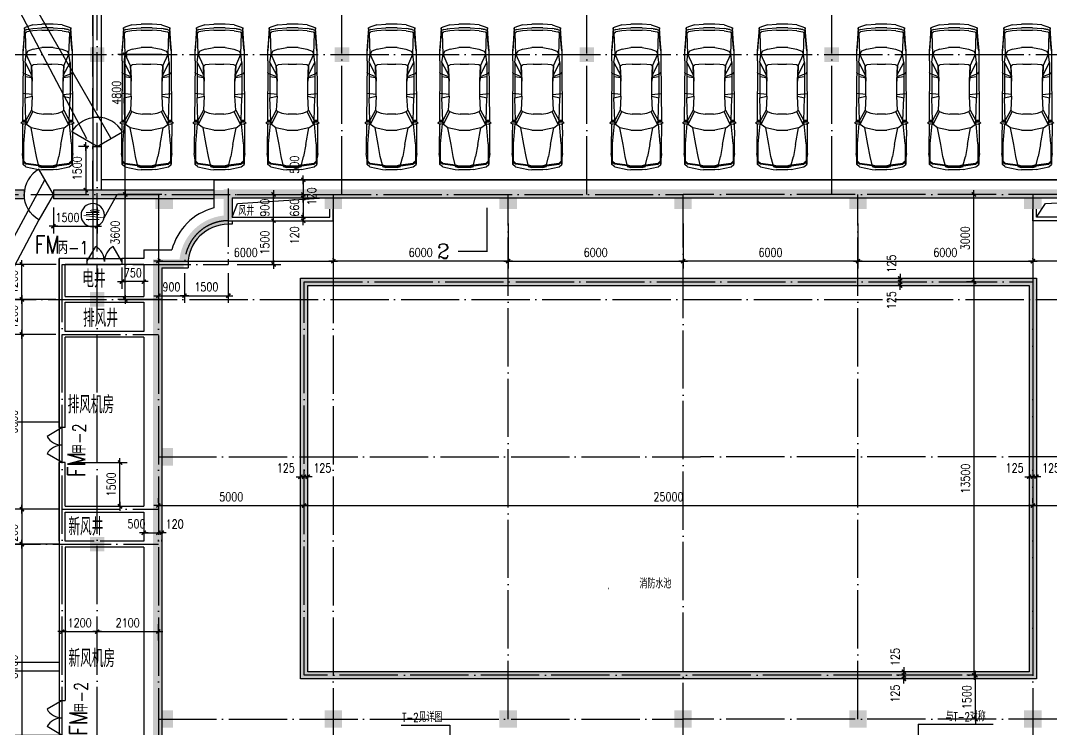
# Model space of a CAD drawing. Extents: x 634182 to 802382, y -1101880 to -864080.
# Drawn here: x 698837 to 734198, y -990821 to -966499 of the extents above; entities that cross this region are included whole.
import ezdxf
from ezdxf.enums import TextEntityAlignment as Align

# ---------------------------------------------------------------- set-up
doc = ezdxf.new("R2010")
doc.units = 0
doc.header["$LTSCALE"] = 1000
doc.header["$MEASUREMENT"] = 0
doc.linetypes.add('DASH', pattern=[0.35, 0.25, -0.1])
doc.linetypes.add('DOTE', pattern=[2.42, 2, -0.2, 0.02, -0.2])
doc.layers.get('0').update_dxf_attribs({"linetype": 'CONTINUOUS'})
doc.layers.get('DEFPOINTS').update_dxf_attribs({"linetype": 'CONTINUOUS'})
for name, color, linetype in [('AXIS', 3, 'CONTINUOUS'), ('AXIS_TEXT', 7, 'CONTINUOUS'), ('COLUMN', 7, 'CONTINUOUS'), ('DOTE', 1, 'DOTE'), ('JL', 164, 'CONTINUOUS'), ('LU', 4, 'CONTINUOUS'), ('PUB_DIM', 3, 'CONTINUOUS'), ('PUB_TEXT', 7, 'CONTINUOUS'), ('PUB_TITLE', 4, 'CONTINUOUS'), ('WALL', 191, 'CONTINUOUS'), ('WEN', 4, 'CONTINUOUS'), ('WINDOW', 2, 'CONTINUOUS'), ('WINDOW_TEXT', 6, 'CONTINUOUS'), ('防火分區线', 2, 'CONTINUOUS')]:
    doc.layers.add(name, color=color, linetype=linetype)
doc.styles.add('163', font='', dxfattribs={"width": 0.99})
doc.styles.add('_Z', font='romans', dxfattribs={"width": 0.7, "bigfont": 'Z'})
doc.styles.add('COMP', font='complex', dxfattribs={"bigfont": 'hztxt'})
doc.styles.add('COMPLEX', font='COMPLEX')
doc.styles.add('DIM_FONT', font='simplex.shx', dxfattribs={"width": 0.8})
doc.styles.add('HZTXT', font='simplex', dxfattribs={"width": 0.8, "bigfont": 'sfont'})
doc.styles.add('SIMPLEX', font='SIMPLEX.SHX')
doc.styles.add('Z', font='romans', dxfattribs={"width": 0.8, "bigfont": 'z'})
doc.styles.get('163').set_extended_font_data('SimSun')
doc.dimstyles.new('AXIS', dxfattribs={"dimtxt": 300, "dimasz": 1, "dimexe": 250, "dimexo": 300, "dimgap": 150, "dimtad": 1, "dimdec": 0, "dimzin": 0, "dimdsep": 46, "dimtxsty": 'DIM_FONT', "dimblk": '_DIMX', "dimblk1": '_DIMX', "dimblk2": '_DIMX', "dimcen": 2.5, "dimse1": 1, "dimse2": 1, "dimclrt": 7, "dimadec": 0, "dimazin": 0, "dimtfac": 1, "dimtdec": 0, "dimtix": 1, "dimtmove": 2, "dimatfit": 3, "dimldrblk": '_DIMX', "dimfxl": 0, "dimtolj": 1, "dimtzin": 0, "dimarcsym": 0})
doc.dimstyles.new('DIMA', dxfattribs={"dimtxt": 300, "dimasz": 1, "dimexe": 250, "dimexo": 300, "dimgap": 150, "dimtad": 1, "dimdec": 0, "dimzin": 0, "dimdsep": 46, "dimtxsty": 'DIM_FONT', "dimblk": '_DIMX', "dimblk1": '_DIMX', "dimblk2": '_DIMX', "dimcen": 2.5, "dimse1": 1, "dimclrt": 7, "dimadec": 0, "dimazin": 0, "dimtfac": 1, "dimtdec": 0, "dimtix": 1, "dimtmove": 2, "dimatfit": 3, "dimldrblk": '_DIMX', "dimfxl": 0, "dimtolj": 1, "dimtzin": 0, "dimarcsym": 0})
doc.dimstyles.new('DIMN', dxfattribs={"dimtxt": 300, "dimasz": 1, "dimexe": 250, "dimexo": 300, "dimgap": 150, "dimtad": 1, "dimdec": 0, "dimzin": 0, "dimdsep": 46, "dimtxsty": 'DIM_FONT', "dimblk": '_DIMX', "dimblk1": '_DIMX', "dimblk2": '_DIMX', "dimcen": 2.5, "dimclrt": 7, "dimadec": 0, "dimazin": 0, "dimtfac": 1, "dimtdec": 0, "dimtix": 1, "dimtmove": 2, "dimatfit": 3, "dimldrblk": '_DIMX', "dimfxl": 0, "dimtolj": 1, "dimtzin": 0, "dimarcsym": 0})

# ---------------------------------------------------------------- blocks, each defined once
blk = doc.blocks.new('_FZH')
blk.add_solid([(-0.5, -0.5), (0.5, -0.5), (-0.5, 0.5), (0.5, 0.5)])
blk = doc.blocks.new('M_F27')
for p, q in [((-2426, 736), (-2389, 824)), ((-2389, 824), (-1610, 874)), ((-2389, 824), (-1560, 874)), ((-2264, 812), (-2389, 824)), ((-2326, 736), (-2288, 811)), ((-2200, 786), (-2288, 811)), ((-2200, 786), (-2238, 736)), ((-1560, 874), (-2212, 815)), ((-2208, 815), (-2211, 814)), ((-1660, 862), (-2208, 815)), ((-1446, 761), (-2200, 786)), ((-1560, 874), (-1660, 862)), ((-1617, 869), (-1620, 866)), ((-1208, 874), (-1610, 874)), ((-1547, 698), (-1446, 761)), ((-1145, 799), (-1446, 761)), ((-1019, 572), (-1446, 761)), ((-1208, 874), (980, 889)), ((-1145, 799), (-682, 557)), ((-1145, 799), (124, 799)), ((-743, 849), (-793, 874)), ((-730, 799), (-743, 849)), ((-630, 555), (-730, 799)), ((-642, 799), (-605, 554)), ((-2, 547), (-27, 877)), ((124, 799), (61, 547)), ((941, 773), (124, 799)), ((564, 572), (941, 773)), ((1079, 748), (614, 522)), ((941, 773), (941, 874)), ((983, 777), (941, 773)), ((941, 773), (987, 765)), ((980, 902), (995, 790)), ((980, 790), (980, 898)), ((995, 790), (980, 790)), ((980, 790), (992, 746)), ((984, 905), (1020, 939)), ((992, 746), (1021, 747)), ((995, 790), (1022, 746)), ((1022, 748), (995, 790)), ((1021, 747), (1022, 748)), ((1053, 768), (1022, 746)), ((1036, 935), (1062, 857)), ((1036, 756), (1079, 748)), ((1051, 889), (1497, 893)), ((1057, 776), (1062, 857)), ((1770, 849), (1058, 784)), ((1204, 585), (1079, 748)), ((1506, 899), (2121, 899)), ((2461, 849), (1770, 849)), ((2272, 876), (2121, 899)), ((2272, 876), (2272, 874)), ((2437, 851), (2272, 876)), ((2511, 874), (2287, 874)), ((2398, 849), (2461, 773)), ((2437, 850), (2433, 851)), ((2498, 773), (2436, 849)), ((2511, 874), (2450, 850)), ((2461, 773), (2523, 321)), ((2561, 321), (2498, 773)), ((2599, 773), (2511, 874)), ((2599, 773), (2687, 321)), ((-2489, 522), (-2514, 196)), ((-2489, 522), (-2426, 736)), ((-2364, 522), (-2389, 196)), ((-2326, 736), (-2364, 522)), ((-2326, 736), (-2351, 596)), ((-2351, 594), (-2351, 596)), ((-2301, 196), (-2276, 522)), ((-2276, 522), (-2238, 736)), ((-1622, 510), (-1685, 196)), ((-1622, 510), (-1547, 698)), ((-1082, 145), (-1070, 371)), ((-1070, 371), (-1057, 510)), ((-1019, 572), (-1057, 510)), ((-680, 556), (-1019, 572)), ((-1019, 572), (-479, 547)), ((-680, 556), (-630, 555)), ((-605, 554), (-630, 555)), ((-479, 547), (-605, 554)), ((61, 547), (-479, 547)), ((61, 547), (564, 572)), ((564, 572), (614, 522)), ((614, 522), (677, 371)), ((677, 371), (714, 145)), ((1795, 472), (1204, 585)), ((1280, 196), (1204, 585)), ((2222, 397), (1795, 472)), ((2523, 321), (2222, 397)), ((-2514, -206), (-2514, 196)), ((-2389, -206), (-2389, 196)), ((-2301, 196), (-2301, -206)), ((-1685, -206), (-1685, 196)), ((-1082, 145), (-1082, -156)), ((714, -156), (714, 145)), ((1280, 196), (1280, -206)), ((2523, 321), (2586, 321)), ((2523, 321), (2561, 196)), ((2580, 196), (2542, 321)), ((2561, 196), (2561, -206)), ((2611, 196), (2574, 321)), ((2580, 321), (2618, 196)), ((2580, 196), (2580, -206)), ((2611, 196), (2611, -206)), ((2618, -206), (2618, 196)), ((2687, 321), (2699, 196)), ((2699, -206), (2699, 196)), ((-2489, -533), (-2514, -206)), ((-2389, -206), (-2364, -533)), ((-2276, -533), (-2301, -206)), ((-1685, -206), (-1622, -520)), ((-1070, -382), (-1082, -156)), ((714, -156), (677, -382)), ((1204, -596), (1280, -206)), ((2523, -332), (2222, -407)), ((2523, -332), (2461, -784)), ((2561, -332), (2498, -784)), ((2523, -332), (2561, -206)), ((2586, -332), (2523, -332)), ((2580, -206), (2542, -332)), ((2618, -6), (2561, -6)), ((2574, -332), (2611, -206)), ((2618, -206), (2580, -332)), ((2687, -332), (2599, -784)), ((2687, -332), (2699, -206)), ((-2489, -533), (-2426, -747)), ((-2326, -747), (-2364, -533)), ((-2351, -607), (-2351, -605)), ((-2351, -607), (-2326, -747)), ((-2276, -533), (-2238, -747)), ((-1622, -520), (-1547, -709)), ((-1547, -709), (-1446, -772)), ((-1019, -583), (-1446, -772)), ((-682, -568), (-1145, -809)), ((-1057, -520), (-1070, -382)), ((-1019, -583), (-1057, -520)), ((-479, -558), (-1019, -583)), ((-1019, -583), (-680, -567)), ((-730, -809), (-630, -566)), ((-680, -567), (-682, -568)), ((-680, -567), (-630, -566)), ((-605, -565), (-642, -809)), ((-630, -566), (-605, -565)), ((-605, -565), (-479, -558)), ((61, -558), (-479, -558)), ((-2, -558), (-27, -884)), ((61, -558), (124, -809)), ((564, -583), (61, -558)), ((614, -533), (564, -583)), ((564, -583), (941, -784)), ((677, -382), (614, -533)), ((1079, -759), (614, -533)), ((1204, -596), (1079, -759)), ((1795, -483), (1204, -596)), ((1795, -483), (2222, -407)), ((-2426, -747), (-2389, -835)), ((-2389, -835), (-2264, -823)), ((-1560, -885), (-2389, -835)), ((-1610, -885), (-2389, -835)), ((-2326, -747), (-2288, -822)), ((-2288, -822), (-2200, -797)), ((-2200, -797), (-2238, -747)), ((-2212, -826), (-1560, -885)), ((-2208, -826), (-2211, -825)), ((-1660, -872), (-2208, -826)), ((-1446, -772), (-2200, -797)), ((-1560, -885), (-1660, -872)), ((-1621, -877), (-1617, -880)), ((-1610, -885), (-1208, -885)), ((-1145, -809), (-1446, -772)), ((-1208, -885), (980, -900)), ((-1145, -809), (124, -809)), ((-743, -860), (-793, -885)), ((-743, -860), (-730, -809)), ((941, -784), (124, -809)), ((987, -776), (941, -784)), ((983, -788), (941, -784)), ((941, -885), (941, -784)), ((992, -757), (980, -800)), ((995, -800), (980, -800)), ((995, -800), (980, -913)), ((980, -909), (980, -800)), ((984, -916), (1020, -950)), ((992, -757), (1021, -758)), ((995, -800), (1022, -757)), ((1022, -758), (995, -800)), ((1021, -758), (1022, -758)), ((1022, -757), (1053, -779)), ((1036, -767), (1079, -759)), ((1036, -946), (1062, -867)), ((1051, -901), (1497, -904)), ((1057, -787), (1062, -867)), ((1770, -860), (1058, -795)), ((2121, -910), (1506, -910)), ((1770, -860), (2461, -860)), ((2121, -910), (2272, -887)), ((2270, -887), (2121, -910)), ((2437, -861), (2272, -887)), ((2272, -885), (2272, -887)), ((2285, -885), (2511, -885)), ((2398, -860), (2461, -784)), ((2436, -860), (2498, -784)), ((2437, -861), (2436, -860)), ((2450, -861), (2511, -885)), ((2599, -784), (2511, -885))]:
    blk.add_line(p, q)
for centre, start, end in [((990, 898), 132.965, 179.7454), ((1027, 932), 18.1573, 132.965), ((1047, 776), 305.1542, 356.8636), ((990, -909), 180.2546, 227.035), ((1027, -942), 227.035, 341.8427), ((1047, -787), 3.1798, 54.8458)]:
    blk.add_arc(centre, 10, start, end)
at = {"width": 0.8, "flags": 9}
for tag in ['XSIZE', 'YSIZE']:
    blk.add_attdef(tag, (0, 0), '', height=0.5, dxfattribs=at)
blk = doc.blocks.new('_DIMX')
blk.add_line((-150, 0), (150, 0))
at = {"const_width": 50}
blk.add_lwpolyline([(-70, -70), (70, 70)], dxfattribs=at)
blk = doc.blocks.new('*D1239')
at = {"color": 0, "linetype": 'ByBlock'}
for p, q in [((709562, -973460), (709562, -975003)), ((715562, -973460), (715562, -975003)), ((715561, -974753), (709563, -974753))]:
    blk.add_line(p, q, dxfattribs=at)
at = {"layer": 'DEFPOINTS', "color": 0, "linetype": 'ByBlock'}
for p in [(709562, -973160), (715562, -973160), (709562, -974753)]:
    blk.add_point(p, dxfattribs=at)
at = {"color": 0, "linetype": 'ByBlock', "rotation": 180}
blk.add_blockref('_DIMX', (709562, -974753), dxfattribs=at)
at = {"color": 0, "linetype": 'ByBlock'}
blk.add_blockref('_DIMX', (715562, -974753), dxfattribs=at)
at = {"color": 7, "linetype": 'ByBlock', "insert": (712562, -974453), "char_height": 300, "attachment_point": 5, "style": 'DIM_FONT'}
blk.add_mtext('\\A1;6000', dxfattribs=at)
blk = doc.blocks.new('*D1241')
at = {"color": 0, "linetype": 'ByBlock'}
for p, q in [((733562, -973460), (733562, -975003)), ((739562, -973460), (739562, -975003)), ((739561, -974753), (733563, -974753))]:
    blk.add_line(p, q, dxfattribs=at)
at = {"layer": 'DEFPOINTS', "color": 0, "linetype": 'ByBlock'}
for p in [(733562, -973160), (739562, -973160), (733562, -974753)]:
    blk.add_point(p, dxfattribs=at)
at = {"color": 0, "linetype": 'ByBlock', "rotation": 180}
blk.add_blockref('_DIMX', (733562, -974753), dxfattribs=at)
at = {"color": 0, "linetype": 'ByBlock'}
blk.add_blockref('_DIMX', (739562, -974753), dxfattribs=at)
at = {"color": 7, "linetype": 'ByBlock', "insert": (736562, -974453), "char_height": 300, "attachment_point": 5, "style": 'DIM_FONT'}
blk.add_mtext('\\A1;6000', dxfattribs=at)
blk = doc.blocks.new('*D1243')
at = {"color": 0, "linetype": 'ByBlock'}
for p, q in [((721562, -973460), (721562, -975003)), ((727562, -973460), (727562, -975003)), ((727561, -974753), (721563, -974753))]:
    blk.add_line(p, q, dxfattribs=at)
at = {"layer": 'DEFPOINTS', "color": 0, "linetype": 'ByBlock'}
for p in [(721562, -973160), (727562, -973160), (721562, -974753)]:
    blk.add_point(p, dxfattribs=at)
at = {"color": 0, "linetype": 'ByBlock', "rotation": 180}
blk.add_blockref('_DIMX', (721562, -974753), dxfattribs=at)
at = {"color": 0, "linetype": 'ByBlock'}
blk.add_blockref('_DIMX', (727562, -974753), dxfattribs=at)
at = {"color": 7, "linetype": 'ByBlock', "insert": (724562, -974453), "char_height": 300, "attachment_point": 5, "style": 'DIM_FONT'}
blk.add_mtext('\\A1;6000', dxfattribs=at)
blk = doc.blocks.new('*D1260')
at = {"color": 0, "linetype": 'ByBlock'}
for p, q in [((708437, -982851), (708437, -981901)), ((708562, -982851), (708562, -981901)), ((708436, -982151), (708435, -982151)), ((708437, -982151), (708562, -982151)), ((708437, -982151), (708562, -982151)), ((708563, -982151), (708564, -982151))]:
    blk.add_line(p, q, dxfattribs=at)
at = {"layer": 'DEFPOINTS', "color": 0, "linetype": 'ByBlock'}
for p in [(708562, -982151), (708437, -983151), (708562, -983151)]:
    blk.add_point(p, dxfattribs=at)
at = {"color": 0, "linetype": 'ByBlock'}
blk.add_blockref('_DIMX', (708437, -982151), dxfattribs=at)
at = {"color": 0, "linetype": 'ByBlock', "rotation": 180}
blk.add_blockref('_DIMX', (708562, -982151), dxfattribs=at)
at = {"color": 7, "linetype": 'ByBlock', "insert": (707935, -981851), "char_height": 300, "attachment_point": 5, "style": 'DIM_FONT'}
blk.add_mtext('\\A1;125', dxfattribs=at)
blk = doc.blocks.new('*D1261')
at = {"color": 0, "linetype": 'ByBlock'}
for p, q in [((708562, -982851), (708562, -981901)), ((708687, -982851), (708687, -981901)), ((708561, -982151), (708560, -982151)), ((708562, -982151), (708687, -982151)), ((708562, -982151), (708687, -982151)), ((708688, -982151), (708689, -982151))]:
    blk.add_line(p, q, dxfattribs=at)
at = {"layer": 'DEFPOINTS', "color": 0, "linetype": 'ByBlock'}
for p in [(708687, -982151), (708562, -983151), (708687, -983151)]:
    blk.add_point(p, dxfattribs=at)
at = {"color": 0, "linetype": 'ByBlock'}
blk.add_blockref('_DIMX', (708562, -982151), dxfattribs=at)
at = {"color": 0, "linetype": 'ByBlock', "rotation": 180}
blk.add_blockref('_DIMX', (708687, -982151), dxfattribs=at)
at = {"color": 7, "linetype": 'ByBlock', "insert": (709189, -981851), "char_height": 300, "attachment_point": 5, "style": 'DIM_FONT'}
blk.add_mtext('\\A1;125', dxfattribs=at)
blk = doc.blocks.new('*D1262')
at = {"color": 0, "linetype": 'ByBlock'}
for p, q in [((733562, -981451), (733562, -982401)), ((733687, -981451), (733687, -982401)), ((733561, -982151), (733560, -982151)), ((733687, -982151), (733562, -982151)), ((733687, -982151), (733562, -982151)), ((733688, -982151), (733689, -982151))]:
    blk.add_line(p, q, dxfattribs=at)
at = {"layer": 'DEFPOINTS', "color": 0, "linetype": 'ByBlock'}
for p in [(733562, -981151), (733687, -981151), (733562, -982151)]:
    blk.add_point(p, dxfattribs=at)
at = {"color": 0, "linetype": 'ByBlock'}
for p, rotation in [((733562, -982151), 1.067139706724639e-10), ((733687, -982151), 180.0000000001067)]:
    blk.add_blockref('_DIMX', p, dxfattribs=dict(at, rotation=rotation))
at = {"color": 7, "linetype": 'ByBlock', "insert": (734189, -981851), "char_height": 300, "attachment_point": 5, "style": 'DIM_FONT'}
blk.add_mtext('\\A1;125', dxfattribs=at)
blk = doc.blocks.new('*D1263')
at = {"color": 0, "linetype": 'ByBlock'}
for p, q in [((733437, -981451), (733437, -982401)), ((733562, -981451), (733562, -982401)), ((733436, -982151), (733435, -982151)), ((733562, -982151), (733437, -982151)), ((733562, -982151), (733437, -982151)), ((733563, -982151), (733564, -982151))]:
    blk.add_line(p, q, dxfattribs=at)
at = {"layer": 'DEFPOINTS', "color": 0, "linetype": 'ByBlock'}
for p in [(733437, -981151), (733562, -981151), (733437, -982151)]:
    blk.add_point(p, dxfattribs=at)
at = {"color": 0, "linetype": 'ByBlock'}
for p, rotation in [((733437, -982151), 1.067139706724639e-10), ((733562, -982151), 180.0000000001067)]:
    blk.add_blockref('_DIMX', p, dxfattribs=dict(at, rotation=rotation))
at = {"color": 7, "linetype": 'ByBlock', "insert": (732935, -981851), "char_height": 300, "attachment_point": 5, "style": 'DIM_FONT'}
blk.add_mtext('\\A1;125', dxfattribs=at)
blk = doc.blocks.new('*D1264')
at = {"color": 0, "linetype": 'ByBlock'}
for p, q in [((729840, -988966), (728890, -988966)), ((729140, -988965), (729140, -988964)), ((729140, -989091), (729140, -988966)), ((729140, -989091), (729140, -988966)), ((729840, -989091), (728890, -989091)), ((729140, -989092), (729140, -989093))]:
    blk.add_line(p, q, dxfattribs=at)
at = {"layer": 'DEFPOINTS', "color": 0, "linetype": 'ByBlock'}
for p in [(729140, -988966), (730140, -988966), (730140, -989091)]:
    blk.add_point(p, dxfattribs=at)
at = {"color": 0, "linetype": 'ByBlock'}
for p, rotation in [((729140, -988966), 270), ((729140, -989091), 90)]:
    blk.add_blockref('_DIMX', p, dxfattribs=dict(at, rotation=rotation))
at = {"color": 7, "linetype": 'ByBlock', "insert": (728840, -989593), "char_height": 300, "attachment_point": 5, "rotation": 90, "style": 'DIM_FONT'}
blk.add_mtext('\\A1;125', dxfattribs=at)
blk = doc.blocks.new('*D1265')
at = {"color": 0, "linetype": 'ByBlock'}
for p, q in [((729840, -988841), (728890, -988841)), ((729840, -988966), (728890, -988966)), ((729140, -988840), (729140, -988839)), ((729140, -988966), (729140, -988841)), ((729140, -988966), (729140, -988841)), ((729140, -988967), (729140, -988968))]:
    blk.add_line(p, q, dxfattribs=at)
at = {"layer": 'DEFPOINTS', "color": 0, "linetype": 'ByBlock'}
for p in [(729140, -988841), (730140, -988841), (730140, -988966)]:
    blk.add_point(p, dxfattribs=at)
at = {"color": 0, "linetype": 'ByBlock'}
for p, rotation in [((729140, -988841), 270), ((729140, -988966), 90)]:
    blk.add_blockref('_DIMX', p, dxfattribs=dict(at, rotation=rotation))
at = {"color": 7, "linetype": 'ByBlock', "insert": (728840, -988339), "char_height": 300, "attachment_point": 5, "rotation": 90, "style": 'DIM_FONT'}
blk.add_mtext('\\A1;125', dxfattribs=at)
blk = doc.blocks.new('*D1266')
at = {"color": 0, "linetype": 'ByBlock'}
for p, q in [((728310, -975341), (729260, -975341)), ((728310, -975466), (729260, -975466)), ((729010, -975340), (729010, -975339)), ((729010, -975341), (729010, -975466)), ((729010, -975341), (729010, -975466)), ((729010, -975467), (729010, -975468))]:
    blk.add_line(p, q, dxfattribs=at)
at = {"layer": 'DEFPOINTS', "color": 0, "linetype": 'ByBlock'}
for p in [(728010, -975341), (728010, -975466), (729010, -975466)]:
    blk.add_point(p, dxfattribs=at)
at = {"color": 0, "linetype": 'ByBlock'}
for p, rotation in [((729010, -975341), 270), ((729010, -975466), 90)]:
    blk.add_blockref('_DIMX', p, dxfattribs=dict(at, rotation=rotation))
at = {"color": 7, "linetype": 'ByBlock', "insert": (728710, -974839), "char_height": 300, "attachment_point": 5, "rotation": 90, "style": 'DIM_FONT'}
blk.add_mtext('\\A1;125', dxfattribs=at)
blk = doc.blocks.new('*D1267')
at = {"color": 0, "linetype": 'ByBlock'}
for p, q in [((728310, -975466), (729260, -975466)), ((728310, -975591), (729260, -975591)), ((729010, -975465), (729010, -975464)), ((729010, -975466), (729010, -975591)), ((729010, -975466), (729010, -975591)), ((729010, -975592), (729010, -975593))]:
    blk.add_line(p, q, dxfattribs=at)
at = {"layer": 'DEFPOINTS', "color": 0, "linetype": 'ByBlock'}
for p in [(728010, -975466), (728010, -975591), (729010, -975591)]:
    blk.add_point(p, dxfattribs=at)
at = {"color": 0, "linetype": 'ByBlock'}
for p, rotation in [((729010, -975466), 270), ((729010, -975591), 90)]:
    blk.add_blockref('_DIMX', p, dxfattribs=dict(at, rotation=rotation))
at = {"color": 7, "linetype": 'ByBlock', "insert": (728710, -976093), "char_height": 300, "attachment_point": 5, "rotation": 90, "style": 'DIM_FONT'}
blk.add_mtext('\\A1;125', dxfattribs=at)
blk = doc.blocks.new('*D1272')
at = {"color": 0, "linetype": 'ByBlock'}
for p, q in [((703562, -975166), (703562, -976189)), ((704462, -975166), (704462, -976189)), ((703561, -975939), (703560, -975939)), ((703562, -975939), (704462, -975939)), ((704463, -975939), (704464, -975939))]:
    blk.add_line(p, q, dxfattribs=at)
at = {"layer": 'DEFPOINTS', "color": 0, "linetype": 'ByBlock'}
for p in [(703562, -974866), (704462, -974866), (704462, -975939)]:
    blk.add_point(p, dxfattribs=at)
at = {"color": 0, "linetype": 'ByBlock'}
blk.add_blockref('_DIMX', (703562, -975939), dxfattribs=at)
at = {"color": 0, "linetype": 'ByBlock', "rotation": 180}
blk.add_blockref('_DIMX', (704462, -975939), dxfattribs=at)
at = {"color": 7, "linetype": 'ByBlock', "insert": (704012, -975639), "char_height": 300, "attachment_point": 5, "style": 'DIM_FONT'}
blk.add_mtext('\\A1;900', dxfattribs=at)
blk = doc.blocks.new('*D1275')
at = {"color": 0, "linetype": 'ByBlock'}
for p, q in [((706262, -972466), (707763, -972466)), ((707513, -972465), (707513, -972464)), ((707513, -973366), (707513, -972466)), ((706262, -973366), (707763, -973366)), ((707513, -973367), (707513, -973368))]:
    blk.add_line(p, q, dxfattribs=at)
at = {"layer": 'DEFPOINTS', "color": 0, "linetype": 'ByBlock'}
for p in [(705962, -972466), (707513, -972466), (705962, -973366)]:
    blk.add_point(p, dxfattribs=at)
at = {"color": 0, "linetype": 'ByBlock'}
for p, rotation in [((707513, -972466), 270), ((707513, -973366), 90)]:
    blk.add_blockref('_DIMX', p, dxfattribs=dict(at, rotation=rotation))
at = {"color": 7, "linetype": 'ByBlock', "insert": (707213, -972916), "char_height": 300, "attachment_point": 5, "rotation": 90, "style": 'DIM_FONT'}
blk.add_mtext('\\A1;900', dxfattribs=at)
blk = doc.blocks.new('*D1360')
at = {"color": 0, "linetype": 'ByBlock'}
for p, q in [((703561, -984072), (703560, -984072)), ((703562, -984072), (703682, -984072)), ((703562, -984072), (703682, -984072)), ((703683, -984072), (703684, -984072)), ((703562, -984372), (703562, -984322)), ((703682, -984372), (703682, -984322))]:
    blk.add_line(p, q, dxfattribs=at)
at = {"layer": 'DEFPOINTS', "color": 0, "linetype": 'ByBlock'}
for p in [(703562, -984072), (703682, -984072), (703682, -984072)]:
    blk.add_point(p, dxfattribs=at)
at = {"color": 0, "linetype": 'ByBlock'}
blk.add_blockref('_DIMX', (703562, -984072), dxfattribs=at)
at = {"color": 0, "linetype": 'ByBlock', "rotation": 180}
blk.add_blockref('_DIMX', (703682, -984072), dxfattribs=at)
at = {"color": 7, "linetype": 'ByBlock', "insert": (704122, -983772), "char_height": 300, "attachment_point": 5, "style": 'DIM_FONT'}
blk.add_mtext('\\A1;120', dxfattribs=at)
blk = doc.blocks.new('*D1391')
at = {"color": 0, "linetype": 'ByBlock'}
for p, q in [((707835, -971966), (708785, -971966)), ((708535, -971967), (708535, -972465)), ((707835, -972466), (708785, -972466))]:
    blk.add_line(p, q, dxfattribs=at)
at = {"layer": 'DEFPOINTS', "color": 0, "linetype": 'ByBlock'}
for p in [(707535, -971966), (707535, -972466), (708535, -972466)]:
    blk.add_point(p, dxfattribs=at)
at = {"color": 0, "linetype": 'ByBlock'}
for p, rotation in [((708535, -971966), 90), ((708535, -972466), 270)]:
    blk.add_blockref('_DIMX', p, dxfattribs=dict(at, rotation=rotation))
at = {"color": 7, "linetype": 'ByBlock', "insert": (708235, -971444), "char_height": 300, "attachment_point": 5, "rotation": 90, "style": 'DIM_FONT'}
blk.add_mtext('\\A1;500', dxfattribs=at)
blk = doc.blocks.new('*D1392')
at = {"color": 0, "linetype": 'ByBlock'}
for p, q in [((707835, -972466), (708785, -972466)), ((707835, -972586), (708785, -972586)), ((708535, -972465), (708535, -972464)), ((708535, -972466), (708535, -972586)), ((708535, -972466), (708535, -972586)), ((708535, -972587), (708535, -972588))]:
    blk.add_line(p, q, dxfattribs=at)
at = {"layer": 'DEFPOINTS', "color": 0, "linetype": 'ByBlock'}
for p in [(707535, -972466), (707535, -972586), (708535, -972586)]:
    blk.add_point(p, dxfattribs=at)
at = {"color": 0, "linetype": 'ByBlock'}
for p, rotation in [((708535, -972466), 270), ((708535, -972586), 90)]:
    blk.add_blockref('_DIMX', p, dxfattribs=dict(at, rotation=rotation))
at = {"color": 7, "linetype": 'ByBlock', "insert": (708823, -972526), "char_height": 300, "attachment_point": 5, "rotation": 90, "style": 'DIM_FONT'}
blk.add_mtext('\\A1;120', dxfattribs=at)
blk = doc.blocks.new('*D1393')
at = {"color": 0, "linetype": 'ByBlock'}
for p, q in [((707835, -972586), (708785, -972586)), ((708535, -972585), (708535, -972584)), ((708535, -972586), (708535, -973246)), ((707835, -973246), (708785, -973246)), ((708535, -973247), (708535, -973248))]:
    blk.add_line(p, q, dxfattribs=at)
at = {"layer": 'DEFPOINTS', "color": 0, "linetype": 'ByBlock'}
for p in [(707535, -972586), (707535, -973246), (708535, -973246)]:
    blk.add_point(p, dxfattribs=at)
at = {"color": 0, "linetype": 'ByBlock'}
for p, rotation in [((708535, -972586), 270), ((708535, -973246), 90)]:
    blk.add_blockref('_DIMX', p, dxfattribs=dict(at, rotation=rotation))
at = {"color": 7, "linetype": 'ByBlock', "insert": (708235, -972916), "char_height": 300, "attachment_point": 5, "rotation": 90, "style": 'DIM_FONT'}
blk.add_mtext('\\A1;660', dxfattribs=at)
blk = doc.blocks.new('*D1394')
at = {"color": 0, "linetype": 'ByBlock'}
for p, q in [((707835, -973246), (708785, -973246)), ((707835, -973366), (708785, -973366)), ((708535, -973245), (708535, -973244)), ((708535, -973246), (708535, -973366)), ((708535, -973246), (708535, -973366)), ((708535, -973367), (708535, -973368))]:
    blk.add_line(p, q, dxfattribs=at)
at = {"layer": 'DEFPOINTS', "color": 0, "linetype": 'ByBlock'}
for p in [(707535, -973246), (707535, -973366), (708535, -973366)]:
    blk.add_point(p, dxfattribs=at)
at = {"color": 0, "linetype": 'ByBlock'}
for p, rotation in [((708535, -973246), 270), ((708535, -973366), 90)]:
    blk.add_blockref('_DIMX', p, dxfattribs=dict(at, rotation=rotation))
at = {"color": 7, "linetype": 'ByBlock', "insert": (708235, -973868), "char_height": 300, "attachment_point": 5, "rotation": 90, "style": 'DIM_FONT'}
blk.add_mtext('\\A1;120', dxfattribs=at)
blk = doc.blocks.new('_DBLK1')
for p, q in [((-0.5, 0), (-0.25, -0.433)), ((0.5, 0), (0.25, -0.433))]:
    blk.add_line(p, q)
for centre, start, end in [((-0.5, 0), 300, 0), ((0.5, 0), 180, 240)]:
    blk.add_arc(centre, 0.5, start, end)
at = {"layer": 'WINDOW_TEXT', "style": 'SIMPLEX', "flags": 9}
blk.add_attdef('A', text='', height=1, dxfattribs=at).set_placement((0, 1.5), align=Align.MIDDLE)
blk = doc.blocks.new('*D1463')
at = {"color": 0, "linetype": 'ByBlock'}
for p, q in [((700046, -976066), (698630, -976066)), ((698880, -976067), (698880, -977265)), ((700046, -977266), (698630, -977266))]:
    blk.add_line(p, q, dxfattribs=at)
at = {"layer": 'DEFPOINTS', "color": 0, "linetype": 'ByBlock'}
for p in [(700346, -976066), (698880, -977266), (700346, -977266)]:
    blk.add_point(p, dxfattribs=at)
at = {"color": 0, "linetype": 'ByBlock'}
for p, rotation in [((698880, -976066), 90), ((698880, -977266), 270)]:
    blk.add_blockref('_DIMX', p, dxfattribs=dict(at, rotation=rotation))
at = {"color": 7, "linetype": 'ByBlock', "insert": (698580, -976666), "char_height": 300, "attachment_point": 5, "rotation": 90, "style": 'DIM_FONT'}
blk.add_mtext('\\A1;1200', dxfattribs=at)
blk = doc.blocks.new('*D1464')
at = {"color": 0, "linetype": 'ByBlock'}
for p, q in [((700046, -977266), (698630, -977266)), ((698880, -977267), (698880, -983265)), ((700146, -983266), (698630, -983266))]:
    blk.add_line(p, q, dxfattribs=at)
at = {"layer": 'DEFPOINTS', "color": 0, "linetype": 'ByBlock'}
for p in [(700346, -977266), (698880, -983266), (700446, -983266)]:
    blk.add_point(p, dxfattribs=at)
at = {"color": 0, "linetype": 'ByBlock'}
for p, rotation in [((698880, -977266), 90), ((698880, -983266), 270)]:
    blk.add_blockref('_DIMX', p, dxfattribs=dict(at, rotation=rotation))
at = {"color": 7, "linetype": 'ByBlock', "insert": (698580, -980266), "char_height": 300, "attachment_point": 5, "rotation": 90, "style": 'DIM_FONT'}
blk.add_mtext('\\A1;6000', dxfattribs=at)
blk = doc.blocks.new('*D1465')
at = {"color": 0, "linetype": 'ByBlock'}
for p, q in [((700146, -983266), (698630, -983266)), ((698880, -983267), (698880, -984465)), ((700146, -984466), (698630, -984466))]:
    blk.add_line(p, q, dxfattribs=at)
at = {"layer": 'DEFPOINTS', "color": 0, "linetype": 'ByBlock'}
for p in [(700446, -983266), (698880, -984466), (700446, -984466)]:
    blk.add_point(p, dxfattribs=at)
at = {"color": 0, "linetype": 'ByBlock'}
for p, rotation in [((698880, -983266), 90), ((698880, -984466), 270)]:
    blk.add_blockref('_DIMX', p, dxfattribs=dict(at, rotation=rotation))
at = {"color": 7, "linetype": 'ByBlock', "insert": (698580, -984181), "char_height": 300, "attachment_point": 5, "rotation": 90, "style": 'DIM_FONT'}
blk.add_mtext('\\A1;1200', dxfattribs=at)
blk = doc.blocks.new('*D1466')
at = {"color": 0, "linetype": 'ByBlock'}
for p, q in [((700146, -984466), (698630, -984466)), ((698880, -984467), (698880, -992865)), ((700146, -992866), (698630, -992866))]:
    blk.add_line(p, q, dxfattribs=at)
at = {"layer": 'DEFPOINTS', "color": 0, "linetype": 'ByBlock'}
for p in [(700446, -984466), (698880, -992866), (700446, -992866)]:
    blk.add_point(p, dxfattribs=at)
at = {"color": 0, "linetype": 'ByBlock'}
for p, rotation in [((698880, -984466), 90), ((698880, -992866), 270)]:
    blk.add_blockref('_DIMX', p, dxfattribs=dict(at, rotation=rotation))
at = {"color": 7, "linetype": 'ByBlock', "insert": (698580, -988666), "char_height": 300, "attachment_point": 5, "rotation": 90, "style": 'DIM_FONT'}
blk.add_mtext('\\A1;8400', dxfattribs=at)
blk = doc.blocks.new('_AXISO')
blk.add_circle((0, 0), 0.5)
at = {"layer": 'AXIS_TEXT', "style": 'COMPLEX', "width": 1.041667}
blk.add_attdef('A', text='', height=0.56, dxfattribs=at).set_placement((-0.25, -0.28), (0.25, -0.28), align=Align.FIT)
blk = doc.blocks.new('*D1662')
at = {"color": 0, "linetype": 'ByBlock'}
for p, q in [((702312, -974966), (702312, -975705)), ((703062, -974966), (703062, -975705)), ((702311, -975455), (702310, -975455)), ((703062, -975455), (702312, -975455)), ((703063, -975455), (703064, -975455))]:
    blk.add_line(p, q, dxfattribs=at)
at = {"layer": 'DEFPOINTS', "color": 0, "linetype": 'ByBlock'}
for p in [(702312, -974666), (703062, -974666), (702312, -975455)]:
    blk.add_point(p, dxfattribs=at)
at = {"color": 0, "linetype": 'ByBlock'}
for p, rotation in [((702312, -975455), 5.333154089878025e-11), ((703062, -975455), 180.0000000000533)]:
    blk.add_blockref('_DIMX', p, dxfattribs=dict(at, rotation=rotation))
at = {"color": 7, "linetype": 'ByBlock', "insert": (702687, -975155), "char_height": 300, "attachment_point": 5, "style": 'DIM_FONT'}
blk.add_mtext('\\A1;750', dxfattribs=at)
blk = doc.blocks.new('_SECTION')
at = {"const_width": 0.1}
blk.add_lwpolyline([(2, 0), (0, 0), (0, 3)], dxfattribs=at)
at = {"style": 'COMP'}
blk.add_attdef('A', text='', height=1, dxfattribs=at).set_placement((3, 0), align=Align.MIDDLE)
blk = doc.blocks.new('_DBLK')
blk.add_line((-0.5, 0), (0, -0.866))
blk.add_arc((-0.5, 0), 1, 300, 0)
at = {"layer": 'WINDOW_TEXT', "style": 'SIMPLEX', "flags": 9}
blk.add_attdef('A', text='', height=1, dxfattribs=at).set_placement((0, 1.5), align=Align.MIDDLE)
blk = doc.blocks.new('*D1815')
at = {"color": 0, "linetype": 'ByBlock'}
for p, q in [((701179, -970816), (700823, -970816)), ((701073, -970817), (701073, -972315)), ((701179, -972316), (700823, -972316))]:
    blk.add_line(p, q, dxfattribs=at)
at = {"layer": 'DEFPOINTS', "color": 0, "linetype": 'ByBlock'}
for p in [(701479, -970816), (701073, -972316), (701479, -972316)]:
    blk.add_point(p, dxfattribs=at)
at = {"color": 0, "linetype": 'ByBlock'}
for p, rotation in [((701073, -970816), 90), ((701073, -972316), 270)]:
    blk.add_blockref('_DIMX', p, dxfattribs=dict(at, rotation=rotation))
at = {"color": 7, "linetype": 'ByBlock', "insert": (700773, -971566), "char_height": 300, "attachment_point": 5, "rotation": 90, "style": 'DIM_FONT'}
blk.add_mtext('\\A1;1500', dxfattribs=at)
blk = doc.blocks.new('建筑图签')
blk.add_hatch(color=1).paths.add_polyline_path([(17613, 265235, 1), (17464, 265235, 1)])
at = {"color": 7}
for p, q in [((14195, 267006), (24261, 267006)), ((14195, 262510), (14195, 267006)), ((24261, 262510), (14195, 262510)), ((14434, 266767), (24023, 266767)), ((14434, 262748), (14434, 266767)), ((24023, 262748), (14434, 262748)), ((14438, 264885), (24018, 264885)), ((24023, 266767), (24023, 262748)), ((24261, 267006), (24261, 262510))]:
    blk.add_line(p, q, dxfattribs=at)
at = {"color": 3, "style": '163'}
for s, height, p in [('中国建筑行业网络家园；因为专业，所以完美', 275.56, (15132, 264239)), ('=', 600, (16203, 265959)), ('编辑部：ivpinfo@service.netease.com', 244.94, (16480, 263563)), ('网易  NETEASE ', 480, (16996, 266022))]:
    blk.add_text(s, height=height, dxfattribs=at).set_placement(p)
at = {"color": 1, "style": '163'}
for s, height, p in [('网易  建筑   co.163.com', 340.2, (16338, 265073)), ('本图纸由浩辰ICAD软件提供技术支持', 222.9, (16888, 262972))]:
    blk.add_text(s, height=height, dxfattribs=at).set_placement(p)
at = {"color": 3, "style": '163', "text_generation_flag": 2}
blk.add_text('=', height=600, dxfattribs=at).set_placement((22253, 265959))
blk = doc.blocks.new('建筑图签0')
at = {"layer": 'PUB_TITLE', "color": 9, "linetype": 'Continuous'}
blk.add_blockref('建筑图签', (-14195, -267006), dxfattribs=at)

msp = doc.modelspace()

# ---------------------------------------------------------------- linework, layer by layer
for p, q in [((701708.593, -973264.477), (702144.4, -972466.093)), ((706099.59, -973246.093), (706280.405, -972776.058)), ((706280.405, -972776.058), (709262.048, -972586.093)), ((733682.011, -973246.093), (733993.106, -972775.199)), ((733993.106, -972775.199), (737024.469, -972586.093)), ((701112.048, -974666.093), (702312.048, -974666.093)), ((702312.048, -974866.093), (701112.048, -974866.093)), ((670739.93, -988516.093), (700162.048, -988516.093)), ((670739.93, -988816.093), (700162.048, -988816.093)), ((711892.287, -990671.739), (713563.499, -990671.739)), ((713563.499, -990671.739), (713563.499, -992448.347)), ((729632.052, -990644.876), (732204.419, -990644.876)), ((729632.052, -990644.876), (729632.052, -992372.005))]:
    msp.add_line(p, q)
for points in [[(701931.031, -970528.764), (699173.75, -965743.611), (696262.084, -965743.611)], [(701105.495, -970561.693), (698581.094, -965743.841), (698581.094, -965743.841)], [(699657.363, -971968.948), (695755.236, -979198.845), (695755.236, -979198.845)], [(699462.048, -973332.118), (696347.892, -979198.615), (693436.226, -979198.615)]]:
    msp.add_lwpolyline(points)
at = {"const_width": 250}
msp.add_lwpolyline([(708562.048, -975466.093), (708562.048, -988966.093), (733562.048, -988966.093), (733562.048, -975466.093)], close=True, dxfattribs=at)
at = {"layer": 'DOTE'}
for p, q in [((701462.048, -991366.093), (701462.048, -900976.757)), ((726662.048, -972466.093), (726662.048, -900976.757)), ((709862.048, -972466.093), (709862.048, -902577.649)), ((718262.048, -972466.093), (718262.048, -902577.649)), ((670747.258, -967666.093), (776175.251, -967666.093)), ((705962.011, -972266.093), (705962.011, -974866.093)), ((684662.048, -972466.093), (721562.066, -972466.093)), ((703562.048, -972466.093), (703562.048, -1011188.375)), ((703562.048, -972466.093), (703562.048, -1011188.375)), ((709562.048, -972466.093), (709562.048, -991366.093)), ((715562.066, -990466.093), (715562.066, -972466.093)), ((739562.048, -972466.093), (721562.029, -972466.093)), ((721562.048, -1010588.375), (721562.048, -972466.093)), ((727562.029, -990466.093), (727562.029, -972466.093)), ((733562.048, -972466.093), (733562.048, -991366.093)), ((705962.011, -973366.093), (709562.048, -973366.093)), ((737162.048, -973366.093), (733562.011, -973366.093)), ((700262.048, -974866.093), (705962.011, -974866.093)), ((700262.048, -991366.093), (700262.048, -974866.093)), ((708562.048, -975466.093), (733562.048, -975466.093)), ((708562.048, -988966.093), (708562.048, -975466.093)), ((733562.048, -975466.093), (733562.048, -988966.093)), ((670747.258, -976066.093), (776320.809, -976066.093)), ((700262.048, -977266.093), (703562.048, -977266.093)), ((703562.048, -981466.093), (722162.066, -981466.093)), ((739562.048, -981466.093), (722162.029, -981466.093)), ((700262.048, -983266.093), (703562.048, -983266.093)), ((663640.775, -984466.093), (703562.048, -984466.093)), ((733562.048, -988966.093), (708562.048, -988966.093)), ((703562.048, -990466.093), (721562.066, -990466.093)), ((739562.048, -990466.093), (721562.029, -990466.093))]:
    msp.add_line(p, q, dxfattribs=at)
msp.add_arc((705962.011, -974866.093), 1500, 90, 180, dxfattribs=at)
at = {"layer": 'LU', "linetype": 'DOTE'}
msp.add_line((686612.048, -980266.093), (700162.048, -980266.093), dxfattribs=at)
at = {"layer": 'PUB_TEXT', "color": 4}
msp.add_line((704582.011, -974866.093), (704582.011, -974986.093), dxfattribs=at)
at = {"layer": 'WALL', "linetype": 'DASH', "ltscale": 4}
for p, q in [((701312.048, -969816.093), (701312.048, -938414.454)), ((701612.048, -969816.093), (701612.048, -938414.454)), ((701312.048, -969816.093), (701612.048, -969816.093)), ((701312.048, -972316.093), (701312.048, -970816.093)), ((701312.048, -970816.093), (701612.048, -970816.093)), ((701612.048, -972316.093), (701612.048, -970816.093))]:
    msp.add_line(p, q, dxfattribs=at)
at = {"layer": 'WALL'}
for p, q in [((705462.011, -971966.093), (705462.011, -972929.601)), ((705462.011, -971966.093), (734912.048, -971966.093)), ((698962.048, -972316.093), (684512.048, -972316.093)), ((698962.048, -972316.093), (698962.048, -972616.093)), ((705462.011, -972316.093), (699962.048, -972316.093)), ((699962.048, -972316.093), (699962.048, -972616.093)), ((698962.048, -972616.093), (684812.048, -972616.093)), ((705462.011, -972616.093), (699962.048, -972616.093)), ((706099.59, -972586.093), (737024.469, -972586.093)), ((706099.59, -972586.093), (706099.59, -973246.093)), ((709442.048, -973246.093), (709442.048, -972966.093)), ((709562.048, -973366.093), (709562.048, -972966.093)), ((733562.011, -973366.093), (733562.011, -972966.093)), ((733682.011, -973246.093), (733682.011, -972966.093)), ((706099.59, -973486.093), (705962.011, -973486.093)), ((706099.59, -973246.093), (709442.048, -973246.093)), ((706099.59, -973366.093), (709562.048, -973366.093)), ((706099.59, -973366.093), (706099.59, -973486.093)), ((737024.469, -973366.093), (733562.011, -973366.093)), ((737024.469, -973246.093), (733682.011, -973246.093)), ((703062.048, -974366.093), (704025.519, -974366.093)), ((703062.048, -974366.093), (703062.048, -974666.093)), ((700162.048, -980466.093), (700162.048, -974666.093)), ((701112.048, -974666.093), (700162.048, -974666.093)), ((700362.048, -975966.093), (700362.048, -974866.093)), ((701112.048, -974866.093), (700362.048, -974866.093)), ((701112.048, -974666.093), (701112.048, -974866.093)), ((703062.048, -974666.093), (702312.048, -974666.093)), ((702312.048, -974666.093), (702312.048, -974866.093)), ((703062.048, -974866.093), (702312.048, -974866.093)), ((703062.048, -974866.093), (703062.048, -975966.093)), ((703682.048, -974986.093), (704582.011, -974986.093)), ((703682.048, -974986.093), (703682.048, -992526.093)), ((708437.048, -975341.093), (733687.048, -975341.093)), ((708437.048, -989091.093), (708437.048, -975341.093)), ((708687.048, -975591.093), (733437.048, -975591.093)), ((708687.048, -988841.093), (708687.048, -975591.093)), ((733437.048, -975591.093), (733437.048, -988841.093)), ((733687.048, -975341.093), (733687.048, -989091.093)), ((700362.048, -975966.093), (703062.048, -975966.093)), ((700362.048, -976166.093), (703062.048, -976166.093)), ((700362.048, -977166.093), (700362.048, -976166.093)), ((703062.048, -976166.093), (703062.048, -977166.093)), ((703062.048, -977166.093), (700362.048, -977166.093)), ((703062.048, -977366.093), (700362.048, -977366.093)), ((700362.048, -980466.093), (700362.048, -977366.093)), ((703062.048, -977366.093), (703062.048, -983166.093)), ((700362.048, -980466.093), (700162.048, -980466.093)), ((700162.048, -984366.093), (700162.048, -981666.093)), ((700362.048, -981666.093), (700162.048, -981666.093)), ((700362.048, -983166.093), (700362.048, -981666.093)), ((700362.048, -983166.093), (703062.048, -983166.093)), ((700362.048, -983366.093), (703062.048, -983366.093)), ((700362.048, -984366.093), (700362.048, -983366.093)), ((703062.048, -983366.093), (703062.048, -984366.093)), ((700162.048, -984366.093), (700162.048, -989826.093)), ((701362.048, -984366.093), (700362.048, -984366.093)), ((703062.048, -984366.093), (701562.048, -984366.093)), ((703062.048, -984566.093), (700362.048, -984566.093)), ((700362.048, -984566.093), (700362.048, -989826.093)), ((703062.048, -984566.093), (703062.048, -992526.093)), ((733437.048, -988841.093), (708687.048, -988841.093)), ((733687.048, -989091.093), (708437.048, -989091.093)), ((700162.048, -989826.093), (700362.048, -989826.093))]:
    msp.add_line(p, q, dxfattribs=at)
for radius, start, end in [(2000, 104.4775122, 165.5224878), (1380, 90, 180)]:
    msp.add_arc((705962.011, -974866.093), radius, start, end, dxfattribs=at)
at = {"layer": '防火分區线'}
msp.add_lwpolyline([(694084.156, -901076.757), (701312.048, -901076.757), (701312.048, -974666.093), (700162.048, -974666.093), (700163.355, -991029.603), (684322.048, -991026.093)], dxfattribs=at)
msp.add_lwpolyline([(734912.048, -938414.454), (734912.048, -971966.093), (701612.048, -971966.093), (701612.048, -938414.454)], close=True, dxfattribs=at)
at = {"layer": '防火分區线', "const_width": 300}
for points in [[(684662.048, -976066.093), (684662.048, -972466.093), (698962.048, -972466.093)], [(699962.048, -972466.093), (705949.59, -972466.093)]]:
    msp.add_lwpolyline(points, dxfattribs=at)
at = {"layer": '防火分區线'}
msp.add_lwpolyline([(703532.048, -992766.093, 300, 300, 0), (703532.048, -974836.093, 300, 300, 0), (704428.319, -974836.093, 300, 300, -0.401726742), (705949.59, -973330.691, 300, 300, 0), (705949.59, -972436.093, 300, 300, 0), (737174.469, -972436.093, 300, 300, 0), (737174.469, -973330.691, 300, 300, -0.40172671), (738695.74, -974836.093, 300, 300, 0), (739592.048, -974836.093, 300, 300, 0), (739592.048, -992766.093, 300, 300, 0)], format="xyseb", dxfattribs=at)

# ---------------------------------------------------------------- block references
at = {"layer": 'AXIS'}
ref = msp.add_blockref('_AXISO', (701311.2, -973177.47), dxfattribs=dict(at, xscale=-800, yscale=800, zscale=800, rotation=90.00000000000001))
ref.add_attrib('A', '1/Ho', dxfattribs={"layer": 'AXIS_TEXT', "height": 448, "rotation": 90, "style": 'COMPLEX', "width": 0.25}).set_placement((701535.2, -973377.47), (701535.2, -972977.47), align=Align.FIT)
at = {"layer": 'COLUMN'}
for p, xscale, yscale, zscale in [((701462.048, -967666.093), 500, 500, 500), ((709862.048, -967666.093), 500, 500, 500), ((718262.048, -967666.093), 500, 500, 500), ((726662.048, -967666.093), 500, 500, 500), ((703762.011, -972666.093), 600, 600, 600), ((703762.048, -972666.093), 600, 600, 600), ((709562.048, -972666.093), 600, 600, 600), ((715562.066, -972666.093), 600, 600, 600), ((721562.048, -972666.093), 600, 600, 600), ((727562.029, -972666.093), -600, 600, 600), ((733562.048, -972666.093), -600, 600, 600), ((701462.048, -976066.093), 500, 500, 500), ((703762.048, -981466.093), 600, 600, 600), ((701462.048, -984466.093), 500, 500, 500), ((703762.048, -990466.093), 600, 600, 600), ((709562.048, -990466.093), 600, 600, 600), ((715562.066, -990466.093), 600, 600, 600), ((721562.048, -990466.093), 600, 600, 600), ((727562.048, -990466.093), 600, 600, 600), ((733562.048, -990466.093), -600, 600, 600)]:
    msp.add_blockref('_FZH', p, dxfattribs=dict(at, xscale=xscale, yscale=yscale, zscale=zscale))
at = {"layer": 'LU', "xscale": -0.95745, "yscale": 0.95745, "zscale": 0.95745, "rotation": 90.00000000000001}
for p in [(699756.834, -969031.558), (703156.834, -969031.558), (705656.834, -969031.558), (708156.834, -969031.558), (711556.834, -969031.558), (714056.834, -969031.558), (716556.834, -969031.558), (719956.834, -969031.558), (722456.834, -969031.558), (724956.834, -969031.558), (728356.834, -969031.558), (730856.834, -969031.558), (733356.834, -969031.558)]:
    msp.add_blockref('M_F27', p, dxfattribs=at)
at = {"layer": 'PUB_DIM'}
ref = msp.add_blockref('_SECTION', (714837.96, -974413.571), dxfattribs=dict(at, xscale=-500, yscale=500, zscale=500))
ref.add_attrib('A', '2', dxfattribs={"layer": '0', "height": 500, "style": 'COMP'}).set_placement((713337.96, -974413.571), align=Align.MIDDLE)
at = {"layer": 'WINDOW'}
for name, p, xscale, yscale, zscale, rotation in [('_DBLK', (701462.048, -970316.093), -1000, 1000, 1000, 270), ('_DBLK', (701462.048, -970316.093), 1000, 1000, 1000, 90), ('_DBLK', (699462.048, -972466.093), 1000, 1000, 1000, 180), ('_DBLK1', (701712.048, -974766.093), 1200, 1200, 1200, 180), ('_DBLK1', (700262.048, -981066.093), 1200, 1200, 1200, 270.0000000000001), ('_DBLK1', (700262.048, -990426.093), 1200, 1200, 1200, 270.0000000000001)]:
    msp.add_blockref(name, p, dxfattribs=dict(at, xscale=xscale, yscale=yscale, zscale=zscale, rotation=rotation))
at = {"layer": 'WINDOW', "xscale": -1000, "yscale": 1000, "zscale": 1000}
msp.add_blockref('_DBLK', (699462.048, -972466.093), dxfattribs=at)
at = {"layer": '防火分區线', "xscale": 0.0003, "yscale": 0.0003, "zscale": 0.0003}
msp.add_blockref('建筑图签0', (719007.822, -985989.521), dxfattribs=at)

# ---------------------------------------------------------------- texts
at = {"style": '_Z', "width": 0.7}
for s, p in [('T-2见详图', (711928.227, -990564.014)), ('与T-2对称', (730569.146, -990537.15))]:
    msp.add_text(s, height=300, dxfattribs=at).set_placement(p)
at = {"layer": 'PUB_TEXT', "style": 'Z', "width": 0.7}
for s, p in [('风井', (706852.378, -973043.059)), ('消防水池', (721158.213, -985830.032))]:
    msp.add_text(s, height=300, dxfattribs=at).set_placement(p, align=Align.MIDDLE_RIGHT)
for s, p in [('电井', (700953.531, -975657.67)), ('排风井', (700979.539, -977008.315)), ('排风机房', (700449.717, -979977.305)), ('新风井', (700475.278, -984164.393)), ('新风机房', (700482.345, -988683.845))]:
    msp.add_text(s, height=600, dxfattribs=at).set_placement(p)
at = {"layer": 'WEN', "ltscale": 1500, "style": 'HZTXT', "width": 0.8}
for s, height, p in [('FM', 600, (699318.245, -974487.399)), ('丙-1', 450, (700116.94, -974512.049))]:
    msp.add_text(s, height=height, dxfattribs=at).set_placement(p)
for s, height, p in [('甲-2', 450, (701074.267, -981373.383)), ('FM', 600, (701049.616, -982172.077)), ('甲-2', 450, (701139.526, -990244.68)), ('FM', 600, (701114.876, -991044.052))]:
    msp.add_text(s, height=height, rotation=90, dxfattribs=at).set_placement(p)

# ---------------------------------------------------------------- dimensions: what is measured, and where the dimension line sits
at = {"layer": 'JL'}
msp.add_linear_dim(base=(698880.41, -974866.093), p1=(700262.048, -976066.093), p2=(700362.048, -974866.093), angle=90, dimstyle='DIMN', dxfattribs=at).render()
for base, p1, p2, picture, middle in [((698880.41, -977266.093), (700345.705, -976066.093), (700345.705, -977266.093), '*D1463', (698580.41, -976666.093)), ((698880.41, -983266.093), (700345.705, -977266.093), (700445.705, -983266.093), '*D1464', (698580.41, -980266.093)), ((698880.41, -992866.093), (700445.705, -984466.093), (700445.705, -992866.093), '*D1466', (698580.41, -988666.093))]:
    dim = msp.add_linear_dim(base=base, p1=p1, p2=p2, angle=270, dimstyle='DIMN', dxfattribs=at)
    dim.commit()
    dim.dimension.update_dxf_attribs({"geometry": picture, "text_midpoint": middle})
dim = msp.add_linear_dim(base=(698880.41, -984466.093), p1=(700445.705, -983266.093), p2=(700445.705, -984466.093), angle=270, dimstyle='DIMN', dxfattribs=at)
dim.commit()
dim.dimension.update_dxf_attribs({"geometry": '*D1465', "text_midpoint": (698580.41, -984181.344), "dimtype": 128})
at = {"layer": 'LU'}
for base, p1, p2, location in [((702426.147, -967666.093), (703978.918, -972466.093), (703978.918, -967666.093), (702126.147, -968976.028)), ((702426.147, -972466.093), (703978.918, -976066.093), (703978.918, -972466.093), (702079.135, -973774.686))]:
    msp.add_linear_dim(base=base, p1=p1, p2=p2, angle=90, location=location, dimstyle='DIMN', dxfattribs=at).render()
at = {"layer": 'PUB_DIM'}
for p1, p2, distance, picture, middle in [((701478.586, -970816.096), (701478.586, -972316.096), -405.584, '*D1815', (700773.002, -971566.096)), ((705962.072, -973366.097), (705962.072, -972466.097), -1551.111, '*D1275', (707213.183, -972916.097)), ((707534.697, -972586.088), (707534.697, -973246.088), 1000, '*D1393', (708234.697, -972916.088)), ((703062.049, -974666.093), (702312.049, -974666.093), 788.504, '*D1662', (702687.049, -975154.596)), ((703562.071, -974866.093), (704462.071, -974866.093), -1072.886, '*D1272', (704012.071, -975638.979))]:
    dim = msp.add_aligned_dim(p1=p1, p2=p2, distance=distance, dimstyle='DIMN', dxfattribs=at)
    dim.commit()
    dim.dimension.update_dxf_attribs({"geometry": picture, "text_midpoint": middle})
for base, p1, p2, angle, picture, middle, dimtype in [((708534.697, -972466.088), (707534.697, -971966.088), (707534.697, -972466.088), 270, '*D1391', (708234.697, -971444.088), 129), ((708534.697, -972586.088), (707534.697, -972466.088), (707534.697, -972586.088), 270, '*D1392', (708822.697, -972526.088), 129), ((708534.697, -973366.088), (707534.697, -973246.088), (707534.697, -973366.088), 270, '*D1394', (708234.697, -973868.088), 129), ((729010.261, -975466.096, -284.642), (728010.261, -975341.096, -284.642), (728010.261, -975466.096, -284.642), 270, '*D1266', (728710.261, -974839.096, -284.642), 129), ((729010.261, -975591.096, -284.642), (728010.261, -975466.096, -284.642), (728010.261, -975591.096, -284.642), 270, '*D1267', (728710.261, -976093.096, -284.642), 129), ((733437.043, -982151.25, -284.642), (733562.043, -981151.25, -284.642), (733437.043, -981151.25, -284.642), 180, '*D1263', (732935.043, -981851.25, -284.642), 129), ((733562.043, -982151.25, -284.642), (733687.043, -981151.25, -284.642), (733562.043, -981151.25, -284.642), 180, '*D1262', (734189.043, -981851.25, -284.642), 129), ((708562.048, -982151.25), (708437.048, -983151.25), (708562.048, -983151.25), 0, '*D1260', (707935.048, -981851.25), 129), ((708687.046, -982151.25, -284.642), (708562.046, -983151.25, -284.642), (708687.046, -983151.25, -284.642), 0, '*D1261', (709189.046, -981851.25, -284.642), 129), ((703682.048, -984071.65), (703562.048, -984071.65), (703682.048, -984071.65), 0, '*D1360', (704122.048, -983771.65), 128), ((729140.17, -988841.095, -284.642), (730140.17, -988966.095, -284.642), (730140.17, -988841.095, -284.642), 90, '*D1265', (728840.17, -988339.095, -284.642), 129), ((729140.17, -988966.095, -284.642), (730140.17, -989091.095, -284.642), (730140.17, -988966.095, -284.642), 90, '*D1264', (728840.17, -989593.095, -284.642), 129)]:
    dim = msp.add_linear_dim(base=base, p1=p1, p2=p2, angle=angle, dimstyle='DIMN', dxfattribs=at)
    dim.commit()
    dim.dimension.update_dxf_attribs({"geometry": picture, "text_midpoint": middle, "dimtype": dimtype})
for p1, p2, distance, dimstyle in [((731908.699, -975466.091, -284.642), (731908.699, -972466.091, -284.642), 370.291, 'DIMN'), ((705962.072, -974866.097), (705962.072, -973366.097), -1551.111, 'DIMN'), ((704462.071, -974866.093), (705962.071, -974866.093), -1072.886, 'DIMN'), ((731908.699, -988966.091, -284.642), (731908.699, -975466.091, -284.642), 361.103, 'DIMN'), ((703562.048, -983352.206, -284.642), (708562.049, -983352.206, -284.642), 212.291, 'DIMN'), ((708562.049, -983352.206, -284.642), (733562.049, -983352.206, -284.642), 212.291, 'DIMN'), ((733562.049, -983352.206, -284.642), (739562.048, -983352.206, -284.642), 212.291, 'DIMN'), ((700262.048, -988070.08), (701462.048, -988070.08), 604.775, 'AXIS'), ((701462.048, -988070.08), (703562.048, -988070.08), 604.775, 'DIMA'), ((731908.699, -990466.093, -284.642), (731908.699, -988966.091, -284.642), 311.296, 'DIMN')]:
    msp.add_aligned_dim(p1=p1, p2=p2, distance=distance, dimstyle=dimstyle, dxfattribs=at).render()
for base, p1, p2, location in [((701462.048, -973555.869), (699962.048, -972616.093), (701462.048, -972616.093), (700446.206, -973255.869)), ((703562.048, -984071.65), (703062.048, -984071.65), (703562.048, -984071.65), (702812.048, -983771.65))]:
    msp.add_linear_dim(base=base, p1=p1, p2=p2, angle=0, location=location, dimstyle='DIMN', dxfattribs=at).render()
for base, p1, p2 in [((709562.097, -974752.687), (703562.097, -973159.822), (709562.097, -973159.822)), ((721562.036, -974752.687), (715562.036, -973159.822), (721562.036, -973159.822)), ((733561.999, -974752.687), (727561.999, -973159.822), (733561.999, -973159.822))]:
    msp.add_linear_dim(base=base, p1=p1, p2=p2, angle=0, dimstyle='DIMN', dxfattribs=at).render()
for base, p1, p2, picture, middle in [((709562.097, -974752.687), (715562.097, -973159.822), (709562.097, -973159.822), '*D1239', (712562.097, -974452.687)), ((721562.06, -974752.687), (727562.06, -973159.822), (721562.06, -973159.822), '*D1243', (724562.06, -974452.687)), ((733561.999, -974752.687), (739561.999, -973159.822), (733561.999, -973159.822), '*D1241', (736561.999, -974452.687))]:
    dim = msp.add_linear_dim(base=base, p1=p1, p2=p2, angle=0, dimstyle='DIMN', dxfattribs=at)
    dim.commit()
    dim.dimension.update_dxf_attribs({"geometry": picture, "text_midpoint": middle})
at = {"layer": 'PUB_DIM', "ltscale": 1500}
msp.add_aligned_dim(p1=(700362.048, -983166.097), p2=(700362.048, -981666.097), distance=-1884.36, dimstyle='DIMN', dxfattribs=at).render()

doc.saveas('drawing.dxf')
